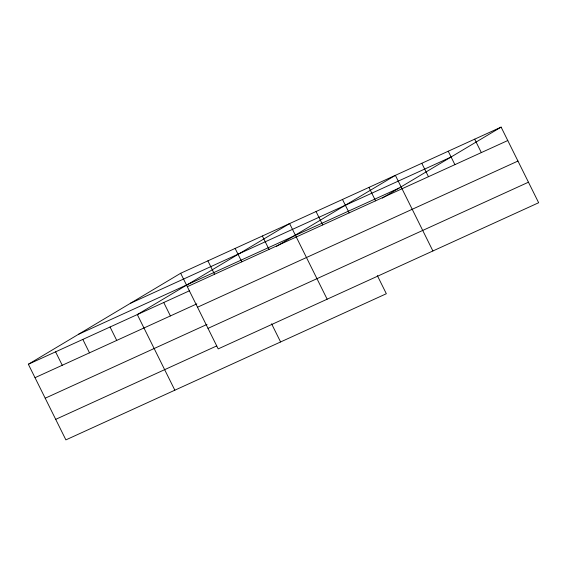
<?xml version="1.0" encoding="UTF-8"?>
<svg xmlns="http://www.w3.org/2000/svg" width="567" height="567" viewBox="0 0 567 567"><rect width="100%" height="100%" fill="white"/><g stroke="black" fill="none" stroke-linecap="round" stroke-linejoin="round"><path stroke-width="0.85" d="M377.324 275.569L386.34 293.727L65.892 439.886L28.35 364.262L180.66 273.273L501.108 127.114L538.65 202.738L218.196 348.896L180.66 273.273M276.561 246.319L395.362 175.345L432.904 250.968M382.307 198.081L501.108 127.114M130.396 303.302L450.85 157.137M78.615 334.239L399.062 188.074M187.323 286.689L507.77 140.531M28.35 364.262L189.378 290.821M35.012 377.686L196.841 303.869M197.507 307.222L517.962 161.056M45.204 398.211L207.026 324.402M208.011 328.371L528.458 182.205M55.701 419.36L216.729 345.913M474.671 139.17L481.333 152.587M448.235 151.226L454.897 164.65M421.798 163.289L428.461 176.706M368.926 187.401L375.588 200.824M342.489 199.464L349.152 212.88M316.046 211.519L322.708 224.936M327.152 299.199L289.609 223.575L137.306 314.572L174.842 390.195M262.372 236L269.034 249.423M235.135 248.424L241.797 261.848M271.579 323.8L280.594 341.958M207.898 260.848L214.56 274.272M163.743 302.509L170.405 315.932M110.062 326.996L116.724 340.413M82.825 339.413L89.487 352.837M55.587 351.838L62.25 365.261"/></g></svg>
